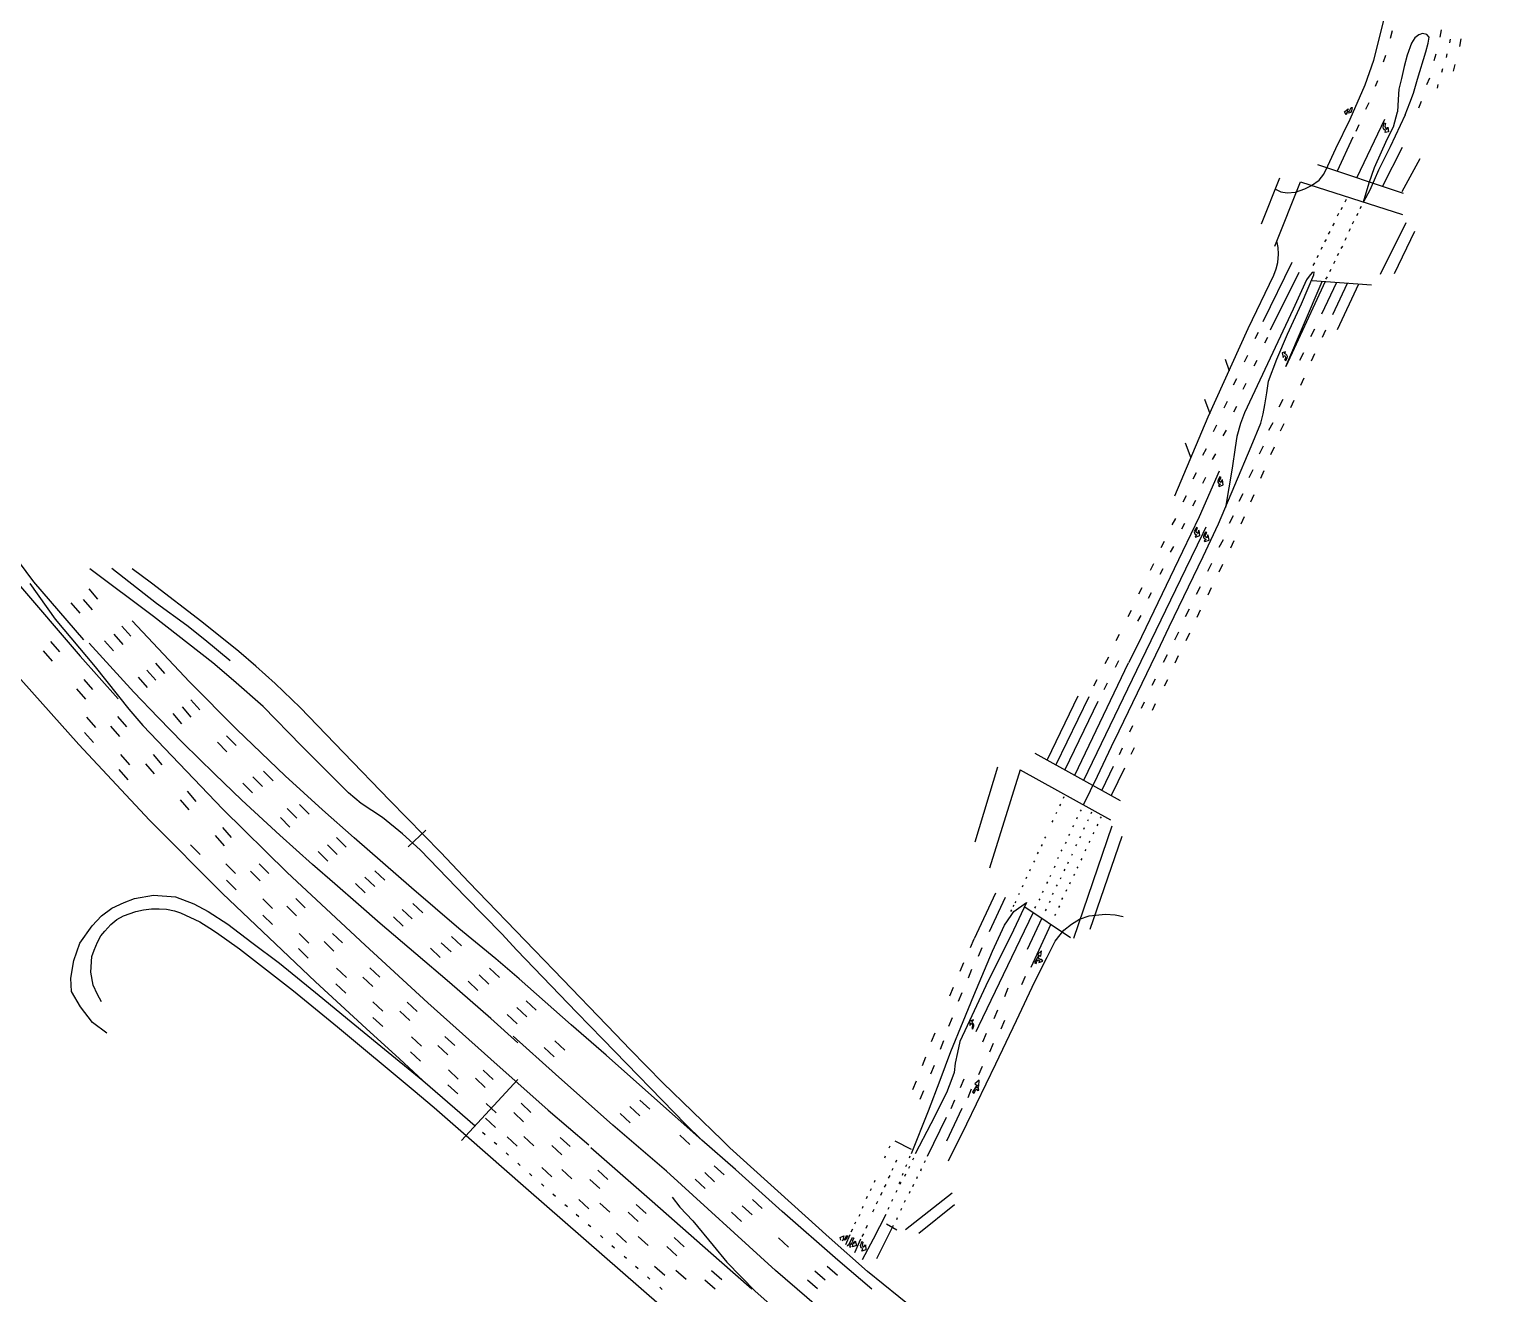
# Model space of a CAD drawing. Extents: x 6448542 to 6457186, y 1868902 to 1877049.
# Drawn here: x 6451100 to 6452504, y 1872749 to 1873956 of the extents above; entities that cross this region are included whole.
import ezdxf

# ---------------------------------------------------------------- set-up
doc = ezdxf.new("R2010")
doc.units = 0
doc.header["$LTSCALE"] = 100
doc.header["$MEASUREMENT"] = 0
for name, color, linetype, lineweight in [('DashedBoundariesNORTH', 4, 'Continuous', 25), ('DashedBoundariesSOUTH', 1, 'Continuous', 25), ('GuardRails', 1, 'Continuous', 25), ('RasterImage', 6, 'Continuous', 25), ('SectionDividersSOUTH', 7, 'Continuous', 25), ('UrbanGeometry', 1, 'Continuous', 25)]:
    doc.layers.add(name, color=color, linetype=linetype, lineweight=lineweight)
doc.layers.add('ExitDividers', color=4, linetype='Continuous', lineweight=25, true_color=0x00ffff)
doc.layers.add('SolidBoundaries', color=3, linetype='Continuous', lineweight=25, true_color=0x00ff00)
picture_1 = doc.add_image_def('image1.tif', size_in_pixel=(17288, 16292))

msp = doc.modelspace()

# ---------------------------------------------------------------- linework, layer by layer
at = {"layer": 'DashedBoundariesNORTH'}
for points in [[(6451150.9, 1873412.1), (6451159.5, 1873402.3)], [(6451156.3, 1873422.4), (6451164.8, 1873412.6)], [(6451139.1, 1873408.9), (6451147.7, 1873399.1)], [(6451187.8, 1873386.8), (6451196.4, 1873377)], [(6451171.4, 1873372.8), (6451179.9, 1873363)], [(6451180.4, 1873379.1), (6451189, 1873369.3)], [(6451211.9, 1873344.8), (6451220.5, 1873335)], [(6451220.2, 1873351.3), (6451228.7, 1873341.5)], [(6451203.5, 1873337.9), (6451212, 1873328.1)], [(6451253.9, 1873316.5), (6451262.4, 1873306.7)], [(6451236.5, 1873303.4), (6451245, 1873293.6)], [(6451245.4, 1873309.6), (6451253.9, 1873299.8)], [(6451288.3, 1873266.7), (6451279.1, 1873275.9)], [(6451297.2, 1873272.9), (6451288, 1873282.1)], [(6451322.2, 1873233.5), (6451313.1, 1873242.7)], [(6451332.5, 1873238.9), (6451323.3, 1873248.1)], [(6451312.8, 1873227.6), (6451303.6, 1873236.8)], [(6451366.9, 1873207.3), (6451357.7, 1873216.5)], [(6451348.4, 1873194.8), (6451339.3, 1873203.9)], [(6451355.1, 1873203.4), (6451345.9, 1873212.6)], [(6451384.7, 1873162.2), (6451375.5, 1873171.4)], [(6451393.6, 1873168.8), (6451384.4, 1873178)], [(6451402.2, 1873175.8), (6451393, 1873185)], [(6451419.9, 1873147), (6451429.4, 1873138.1)], [(6451429.4, 1873153.1), (6451438.9, 1873144.2)], [(6451410.9, 1873140.9), (6451420.4, 1873132)], [(6451455.7, 1873116.2), (6451465.2, 1873107.3)], [(6451465.7, 1873121.9), (6451475.2, 1873113)], [(6451447.2, 1873109.3), (6451456.7, 1873100.4)], [(6451502.7, 1873090.4), (6451512.2, 1873081.6)], [(6451482.5, 1873079.1), (6451492, 1873070.2)], [(6451492.8, 1873084.4), (6451502.3, 1873075.6)], [(6451538.9, 1873060), (6451548.4, 1873051.2)], [(6451518.5, 1873047.6), (6451528, 1873038.7)], [(6451529, 1873053.8), (6451538.5, 1873045)], [(6451565, 1873022.7), (6451574.6, 1873013.8)], [(6451574.1, 1873028.9), (6451583.6, 1873020)], [(6451556, 1873016), (6451565.5, 1873007.1)], [(6451601.4, 1872990.8), (6451610.9, 1872981.9)], [(6451591.3, 1872984.3), (6451600.8, 1872975.5)], [(6451682.5, 1872934.2), (6451692, 1872925.4)], [(6451663.8, 1872921.3), (6451673.3, 1872912.5)], [(6451673.1, 1872927.9), (6451682.6, 1872919)], [(6451720.9, 1872900.6), (6451730.4, 1872891.7)], [(6451744.5, 1872865), (6451754, 1872856.1)], [(6451753.6, 1872871.5), (6451763.1, 1872862.7)], [(6451735.3, 1872858.7), (6451744.8, 1872849.8)], [(6451790, 1872839.3), (6451799.5, 1872830.5)], [(6451770.1, 1872827.3), (6451779.6, 1872818.4)], [(6451780.3, 1872833.3), (6451789.8, 1872824.5)], [(6451814.9, 1872802.5), (6451824.4, 1872793.6)], [(6451849.8, 1872771.2), (6451859.6, 1872762.7)], [(6451861.5, 1872775.6), (6451871.3, 1872767)], [(6451842.5, 1872762.7), (6451852.3, 1872754.2)]]:
    msp.add_lwpolyline(points, dxfattribs=at)
at = {"layer": 'DashedBoundariesSOUTH'}
for points in [[(6451119.9, 1873372.1), (6451128.5, 1873362.2)], [(6451112.7, 1873363.2), (6451121.3, 1873353.4)], [(6451144.6, 1873326.8), (6451153.1, 1873317)], [(6451151.5, 1873335.9), (6451160, 1873326.1)], [(6451154.2, 1873299.8), (6451162.7, 1873290)], [(6451183.8, 1873300.5), (6451192.4, 1873290.7)], [(6451152.4, 1873285.3), (6451160.9, 1873275.5)], [(6451177.1, 1873291.1), (6451185.7, 1873281.3)], [(6451186.7, 1873264.2), (6451195.2, 1873254.3)], [(6451210.4, 1873255.4), (6451218.9, 1873245.6)], [(6451217.7, 1873264.2), (6451226.2, 1873254.3)], [(6451185.2, 1873249.7), (6451193.7, 1873239.9)], [(6451250.2, 1873229), (6451258.7, 1873219.2)], [(6451243.5, 1873221), (6451252, 1873211.2)], [(6451276.9, 1873186.7), (6451285.5, 1873176.8)], [(6451283.9, 1873194.6), (6451292.4, 1873184.8)], [(6451262.7, 1873168.8), (6451253.5, 1873178)], [(6451296.5, 1873150.6), (6451287.3, 1873159.8)], [(6451328.4, 1873150.6), (6451319.2, 1873159.8)], [(6451297.1, 1873135), (6451287.9, 1873144.2)], [(6451320, 1873143.5), (6451310.8, 1873152.7)], [(6451331.9, 1873117), (6451322.7, 1873126.2)], [(6451354.7, 1873110.1), (6451345.5, 1873119.3)], [(6451363.1, 1873117.6), (6451353.9, 1873126.7)], [(6451331.7, 1873101.7), (6451322.5, 1873110.9)], [(6451366.5, 1873084), (6451357.3, 1873093.2)], [(6451389.1, 1873093.2), (6451398.6, 1873084.3)], [(6451365.7, 1873069.7), (6451356.5, 1873078.9)], [(6451390.4, 1873076.3), (6451381.2, 1873085.5)], [(6451392.8, 1873060), (6451402.3, 1873051.2)], [(6451424.7, 1873060.4), (6451434.2, 1873051.6)], [(6451392.1, 1873045.3), (6451401.7, 1873036.4)], [(6451418.1, 1873051.5), (6451427.6, 1873042.6)], [(6451427.7, 1873027.9), (6451437.2, 1873019.1)], [(6451453.4, 1873019.1), (6451462.9, 1873010.3)], [(6451460.3, 1873027.7), (6451469.8, 1873018.8)], [(6451427.5, 1873013.1), (6451437, 1873004.3)], [(6451464.5, 1872994.6), (6451474, 1872985.8)], [(6451496.4, 1872995), (6451505.9, 1872986.2)], [(6451463.7, 1872980.1), (6451473.2, 1872971.2)], [(6451489.6, 1872986.4), (6451499.1, 1872977.5)], [(6451499.7, 1872963), (6451509.2, 1872954.1)], [(6451533, 1872962.6), (6451542.5, 1872953.7)], [(6451499.1, 1872948.8), (6451508.6, 1872940)], [(6451525.5, 1872955.1), (6451535, 1872946.2)], [(6451535.7, 1872930.9), (6451545.2, 1872922)], [(6451562.1, 1872922.3), (6451571.6, 1872913.5)], [(6451569.1, 1872931.3), (6451578.6, 1872922.4)], [(6451535.1, 1872917), (6451544.6, 1872908.1)], [(6451532.4, 1872903.5), (6451534.8, 1872901.4)], [(6451545.9, 1872891.7), (6451543.6, 1872893.8)], [(6451555.9, 1872899.1), (6451565.4, 1872890.3)], [(6451571.8, 1872899.5), (6451581.3, 1872890.6)], [(6451598.4, 1872890.8), (6451608, 1872881.9)], [(6451606.4, 1872898.5), (6451615.9, 1872889.7)], [(6451557.1, 1872881.7), (6451554.8, 1872883.8)], [(6451568.4, 1872871.7), (6451566, 1872873.8)], [(6451579.5, 1872862), (6451577.2, 1872864.1)], [(6451589, 1872869.7), (6451598.5, 1872860.8)], [(6451608.1, 1872867.9), (6451617.6, 1872859)], [(6451642.4, 1872867.3), (6451651.9, 1872858.5)], [(6451590.9, 1872852.1), (6451588.5, 1872854.2)], [(6451634.8, 1872858.4), (6451644.3, 1872849.6)], [(6451602, 1872842.2), (6451599.6, 1872844.3)], [(6451613.4, 1872832.2), (6451611, 1872834.3)], [(6451624.3, 1872839.1), (6451633.8, 1872830.2)], [(6451644.5, 1872835.9), (6451654, 1872827.1)], [(6451679, 1872834.6), (6451688.5, 1872825.8)], [(6451624.2, 1872822.8), (6451621.9, 1872824.9)], [(6451671.4, 1872827.1), (6451680.9, 1872818.2)], [(6451635.6, 1872813.1), (6451633.2, 1872815.2)], [(6451660.4, 1872807.2), (6451669.9, 1872798.3)], [(6451647.2, 1872802.7), (6451644.9, 1872804.8)], [(6451658.3, 1872792.8), (6451655.9, 1872794.9)], [(6451681.1, 1872804), (6451690.6, 1872795.2)], [(6451708.3, 1872794.3), (6451717.9, 1872785.5)], [(6451715.4, 1872803), (6451724.9, 1872794.1)], [(6451669.9, 1872782.8), (6451667.6, 1872784.9)], [(6451680.9, 1872773.1), (6451678.5, 1872775.2)], [(6451692.1, 1872763.2), (6451689.8, 1872765.3)], [(6451696.4, 1872775.6), (6451706.3, 1872767)], [(6451716.9, 1872771.7), (6451726.8, 1872763.2)], [(6451750.9, 1872771.5), (6451760.7, 1872763)], [(6451703.9, 1872753.4), (6451701.5, 1872755.5)], [(6451744.6, 1872762.4), (6451754.4, 1872753.9)]]:
    msp.add_lwpolyline(points, dxfattribs=at)
at = {"layer": 'ExitDividers'}
msp.add_lwpolyline([(6451461.2, 1873176), (6451478.1, 1873191.9)], dxfattribs=at)
at = {"layer": 'GuardRails'}
for points in [[(6451100.2, 1873427.4), (6451124.1, 1873393.3), (6451162.3, 1873347.8), (6451194.5, 1873307.3), (6451207.8, 1873291.9), (6451284.2, 1873211.9), (6451345.9, 1873151.6), (6451420.2, 1873082.1), (6451480.1, 1873026.9), (6451540.3, 1872973.4), (6451595, 1872924.7), (6451633.7, 1872891.3)], [(6451566, 1872988.7), (6451540.3, 1873012.2), (6451500.9, 1873046.3), (6451468.7, 1873073.8), (6451434.7, 1873102.8), (6451413.8, 1873120.9), (6451391.2, 1873140.6), (6451370.1, 1873159), (6451338.7, 1873187.1), (6451302.4, 1873220.6), (6451276.4, 1873245.6), (6451246.5, 1873275), (6451222.5, 1873299.4), (6451199.3, 1873323.7), (6451156.8, 1873370.4)], [(6451713.3, 1872841.4), (6451720.8, 1872832), (6451733.1, 1872818.9), (6451752.6, 1872795.4), (6451765.7, 1872779.5), (6451792.7, 1872751.6), (6451806.7, 1872739.3), (6451888.7, 1872668.2), (6451995.5, 1872574.2), (6452113.8, 1872471.3), (6452226.5, 1872372.3), (6452311.4, 1872298.1), (6452340.7, 1872272.4), (6452383, 1872235.3), (6452426.5, 1872197.1), (6452474.7, 1872155)]]:
    msp.add_lwpolyline(points, dxfattribs=at)
at = {"layer": 'SectionDividersSOUTH'}
msp.add_lwpolyline([(6451566.1, 1872953.9), (6451512.4, 1872895.6)], dxfattribs=at)
at = {"layer": 'SolidBoundaries'}
for points in [[(6451151.5, 1873373.8), (6451104, 1873429), (6451061.4, 1873485.7)], [(6451291.3, 1873353.6), (6451267.1, 1873373.6), (6451249.9, 1873387.2), (6451221, 1873408.5), (6451178.3, 1873441.7)], [(6451944.8, 1872734.3), (6451900.1, 1872770.5), (6451863.4, 1872803.1), (6451768.6, 1872888.7), (6451761.2, 1872896), (6451704.5, 1872950.7), (6451673.4, 1872982.6), (6451659.4, 1872997.1), (6451600.4, 1873058.2), (6451582, 1873077.3), (6451519.3, 1873142.4), (6451492.4, 1873170.6), (6451443.8, 1873220.1), (6451399.6, 1873266), (6451358.1, 1873309.1), (6451334.4, 1873331.8), (6451315.8, 1873348.5), (6451299.7, 1873362.5), (6451264.3, 1873390.7), (6451216.3, 1873427.7), (6451197.9, 1873441.6)], [(6451087.2, 1873429.1), (6451148.2, 1873358.1), (6451184.5, 1873317.3)], [(6451741.9, 1872896), (6451693.6, 1872938.6), (6451650.4, 1872977.1), (6451616.9, 1873005.9), (6451567.3, 1873049.8), (6451545.1, 1873069.2), (6451509.6, 1873098), (6451464.4, 1873137), (6451409.9, 1873184.5), (6451379.5, 1873211.4), (6451343.8, 1873243.9), (6451297.6, 1873287.9), (6451252.5, 1873333.7), (6451197.8, 1873391.7)], [(6451075.7, 1873353.7), (6451146.9, 1873273.8), (6451214.2, 1873201.6), (6451284, 1873131.3), (6451372.7, 1873047.2), (6451421.1, 1873002.5), (6451452.9, 1872973.7), (6451475.2, 1872952.9)], [(6451173.6, 1872998), (6451159.8, 1873008.3), (6451148.3, 1873023.2), (6451139.8, 1873038), (6451139.1, 1873050.6), (6451142, 1873067.5), (6451147.7, 1873083.9), (6451159.6, 1873100.6), (6451168.4, 1873110), (6451178.4, 1873117.5), (6451190.2, 1873122.9), (6451200.1, 1873126.6), (6451218.1, 1873129.8), (6451239.1, 1873128.1), (6451256.6, 1873121.7), (6451270.5, 1873114.3), (6451289, 1873102), (6451312.2, 1873084.7), (6451338.4, 1873065), (6451376.2, 1873034.1), (6451407, 1873008.9), (6451435.1, 1872985.7), (6451475.2, 1872952.9), (6451505.8, 1872926.5), (6451525.3, 1872909.5)], [(6451168.5, 1873027.9), (6451164.6, 1873035.1), (6451160.6, 1873043.8), (6451158.4, 1873056.4), (6451159.4, 1873071.4), (6451161.4, 1873077.4), (6451164.6, 1873085.1), (6451168, 1873091), (6451171.6, 1873095.5), (6451177.3, 1873101.7), (6451183.2, 1873106.6), (6451189.6, 1873110), (6451201.2, 1873114.4), (6451208.6, 1873115.9), (6451216.1, 1873116.7), (6451223.7, 1873116.9), (6451230.4, 1873116.4), (6451238.2, 1873115), (6451244, 1873113.1), (6451262.4, 1873104.4), (6451272, 1873098.2), (6451278.3, 1873094.3), (6451300.2, 1873078.6), (6451351.7, 1873038.4), (6451393.9, 1873004.2), (6451466, 1872943.9), (6451486.3, 1872927), (6451516.8, 1872900.3)], [(6451954.6, 1872648.6), (6451812, 1872771.4), (6451708, 1872866.2), (6451656.7, 1872910.1), (6451602, 1872958.8), (6451561.5, 1872995.2)], [(6451475.2, 1872952.9), (6451505.8, 1872926.5), (6451525.3, 1872909.5)], [(6451516.8, 1872900.3), (6451573.7, 1872850.5), (6451683.7, 1872754.2), (6451776.3, 1872673.4), (6451879.6, 1872583.2), (6451884.1, 1872578.8), (6451935.1, 1872533.3), (6451988.7, 1872487.7), (6452041.2, 1872440.8)], [(6451904, 1872753.5), (6451871.5, 1872781.2), (6451818.6, 1872827.7), (6451774, 1872868), (6451741.9, 1872896)], [(6451635.6, 1872889), (6451694.4, 1872837.6), (6451758.2, 1872781.2), (6451789.4, 1872753.8)]]:
    msp.add_lwpolyline(points, dxfattribs=at)
at = {"layer": 'SolidBoundaries', "flags": 128}
msp.add_lwpolyline([(6451741.9, 1872896), (6451741.9, 1872896), (6451726.6, 1872910.8), (6451647.1, 1872992.2), (6451622.4, 1873017.8), (6451565.1, 1873077.3), (6451550.7, 1873092.8), (6451516, 1873128.4), (6451472.8, 1873173), (6451455.8, 1873188.5), (6451436.7, 1873203.9), (6451416.4, 1873217.5), (6451404.5, 1873227.6), (6451359.4, 1873272.4), (6451322.9, 1873309.9), (6451294.6, 1873334.8), (6451274.7, 1873351.8), (6451218, 1873395.8), (6451157.3, 1873441.6)], dxfattribs=at)
at = {"layer": 'UrbanGeometry'}
for points in [[(6452289.5, 1873804), (6452294.7, 1873801.4), (6452300.7, 1873800.6), (6452308.5, 1873801.1), (6452317.6, 1873804.2), (6452323.9, 1873807.4), (6452331.2, 1873812.6), (6452335.6, 1873818.3), (6452339.5, 1873826.1), (6452347.3, 1873842.8), (6452360.9, 1873870.9), (6452375.2, 1873903.5), (6452383.3, 1873927.2), (6452389, 1873948.4), (6452394.5, 1873971.6), (6452398.2, 1873991.7), (6452400, 1874008.3)], [(6452399.5, 1873948.3), (6452401.3, 1873955.5)], [(6452413.3, 1873874.8), (6452417.8, 1873886.5), (6452421.2, 1873895.5), (6452425.1, 1873909), (6452433, 1873935.2), (6452435.4, 1873943.5), (6452436.2, 1873949.1), (6452433.9, 1873951.7), (6452430, 1873952.6), (6452426.4, 1873951.3), (6452422.7, 1873948.5), (6452419.3, 1873943.5), (6452415.2, 1873931.8), (6452412.4, 1873921), (6452409.8, 1873909.7), (6452407.3, 1873899.4), (6452406.6, 1873889.7), (6452406, 1873877.7)], [(6452446.8, 1873949.2), (6452448, 1873956)], [(6452456.1, 1873943.8), (6452456.8, 1873947.3)], [(6452465.7, 1873940.3), (6452466.9, 1873947.6)], [(6452392.7, 1873925.7), (6452394.8, 1873932)], [(6452441.2, 1873926.8), (6452442.9, 1873933.1)], [(6452452.8, 1873929.7), (6452453.4, 1873933.2)], [(6452448.5, 1873915.6), (6452449.2, 1873919.1)], [(6452459.4, 1873916.6), (6452461.1, 1873922.9)], [(6452385, 1873902.3), (6452387.3, 1873907.7)], [(6452434.1, 1873904), (6452436.8, 1873910.4)], [(6452444.1, 1873900.4), (6452444.8, 1873904)], [(6452426.3, 1873881.5), (6452429.1, 1873887.9)], [(6452413.3, 1873874.8), (6452398.9, 1873844.3), (6452388, 1873822.2), (6452379.6, 1873802.9), (6452373.6, 1873792), (6452378.9, 1873810), (6452384.1, 1873824.6), (6452396.3, 1873851.6), (6452402.1, 1873863.6), (6452406, 1873877.7)], [(6452375.9, 1873880.4), (6452378.9, 1873886.7)], [(6452366.7, 1873859.2), (6452369.5, 1873865.6)], [(6452393.5, 1873870.4), (6452367.2, 1873815)], [(6452363.5, 1873853.5), (6452348.5, 1873821.2)], [(6452410.4, 1873843.6), (6452391.7, 1873806.8)], [(6452410.4, 1873801.9), (6452427.6, 1873833.4)], [(6452329.8, 1873827.5), (6452411.3, 1873800.2)], [(6452293.4, 1873814.4), (6452275.8, 1873770.7)], [(6452289, 1873749.7), (6452313.5, 1873811.1), (6452410.7, 1873779.8)], [(6452356, 1873792), (6452357.4, 1873794.4)], [(6452348.7, 1873778.5), (6452350, 1873780.9)], [(6452352.1, 1873784.4), (6452353.4, 1873786.7)], [(6452367.3, 1873778.7), (6452368.6, 1873781.1)], [(6452370.4, 1873785.4), (6452371.7, 1873787.8)], [(6452340.3, 1873761), (6452341.7, 1873763.4)], [(6452344.4, 1873769), (6452345.8, 1873771.4)], [(6452359.9, 1873763.9), (6452361.3, 1873766.3)], [(6452363.2, 1873770.9), (6452364.5, 1873773.3)], [(6452414, 1873771.9), (6452389.6, 1873722.6)], [(6452422.2, 1873763.5), (6452402.8, 1873723.2)], [(6452193.3, 1873511.2), (6452225.4, 1873586.5), (6452263.4, 1873671), (6452288, 1873721.8), (6452290.2, 1873728), (6452291.8, 1873733.9), (6452292.5, 1873742), (6452292.1, 1873748.4), (6452290.7, 1873754.6)], [(6452333.1, 1873746.6), (6452334.5, 1873749)], [(6452336.7, 1873753.6), (6452338.1, 1873756)], [(6452352.4, 1873747.3), (6452353.8, 1873749.7)], [(6452356, 1873755.3), (6452357.4, 1873757.7)], [(6452305.1, 1873733.8), (6452277.6, 1873677.4)], [(6452325.6, 1873731.1), (6452327, 1873733.5)], [(6452329.2, 1873738.6), (6452330.5, 1873741)], [(6452345.2, 1873733), (6452346.6, 1873735.4)], [(6452348.7, 1873740.6), (6452350, 1873743)], [(6452235.1, 1873484.4), (6452266.3, 1873558.3), (6452275.4, 1873580.6), (6452277.9, 1873589.3), (6452279.4, 1873598), (6452281.4, 1873609.6), (6452282.9, 1873620.5), (6452290.9, 1873641.6), (6452301.1, 1873665.4), (6452314.4, 1873694.5), (6452326.1, 1873722.3), (6452326.5, 1873724.7), (6452324.7, 1873724.3), (6452321.8, 1873720.9), (6452319, 1873717.5), (6452306.3, 1873689.5), (6452259.9, 1873590.4), (6452256.1, 1873580.1), (6452252.5, 1873567.8), (6452251, 1873557.4), (6452248.2, 1873537.6), (6452241.8, 1873500.1)], [(6452311.7, 1873724.4), (6452284.6, 1873669.4)], [(6452337.7, 1873717.9), (6452339.1, 1873720.3)], [(6452341.5, 1873725.3), (6452342.8, 1873727.7)], [(6452337, 1873715.7), (6452299.3, 1873634.7), (6452334.2, 1873715.9)], [(6452381.3, 1873712.2), (6452324.7, 1873716.6)], [(6452347.8, 1873714.8), (6452333.5, 1873684.6)], [(6452358.1, 1873714), (6452344, 1873684)], [(6452368.9, 1873713.2), (6452348.5, 1873669.5)], [(6452272.9, 1873667.2), (6452269.7, 1873661)], [(6452323.3, 1873663.3), (6452327.2, 1873670.7)], [(6452334.4, 1873662.7), (6452337.6, 1873669.7)], [(6452281.9, 1873662.4), (6452278.9, 1873657)], [(6452241.6, 1873641.7), (6452245.2, 1873630.6)], [(6452262.7, 1873645.1), (6452259.5, 1873638.9)], [(6452271.7, 1873640.4), (6452268.7, 1873634.9)], [(6452312.9, 1873640.7), (6452316.7, 1873648.1)], [(6452324, 1873640.1), (6452327.2, 1873647.1)], [(6452252.3, 1873623), (6452249.1, 1873616.8)], [(6452313.6, 1873616.7), (6452316.8, 1873623.8)], [(6452261.2, 1873618.3), (6452258.3, 1873612.8)], [(6452221.9, 1873603.5), (6452226.9, 1873589.9)], [(6452243.4, 1873601.1), (6452240.1, 1873594.9)], [(6452252.3, 1873596.4), (6452249.3, 1873591)], [(6452293, 1873596), (6452296.9, 1873603.5)], [(6452304.1, 1873595.4), (6452307.3, 1873602.4)], [(6452233.3, 1873578.6), (6452230.1, 1873572.4)], [(6452283.3, 1873573.7), (6452287.2, 1873581.1)], [(6452294.4, 1873573.1), (6452297.7, 1873580.1)], [(6452242.3, 1873573.9), (6452239.3, 1873568.4)], [(6452203.3, 1873561.7), (6452208.7, 1873547.5)], [(6452223.2, 1873556), (6452219.9, 1873549.8)], [(6452232.1, 1873551.3), (6452229.1, 1873545.8)], [(6452274.2, 1873551.3), (6452278, 1873558.8)], [(6452285.2, 1873550.7), (6452288.5, 1873557.8)], [(6452235.6, 1873534.7), (6452216.5, 1873491), (6452200.8, 1873458), (6452157.8, 1873368.4), (6452149.1, 1873351.6)], [(6452213.7, 1873533.2), (6452210.5, 1873527)], [(6452222.7, 1873528.5), (6452219.7, 1873523)], [(6452264.5, 1873528.8), (6452268.3, 1873536.2)], [(6452275.6, 1873528.1), (6452278.8, 1873535.2)], [(6452204.3, 1873511.3), (6452201.1, 1873505.1)], [(6452254.8, 1873505.9), (6452258.6, 1873513.4)], [(6452265.9, 1873505.3), (6452269.1, 1873512.4)], [(6452213.2, 1873506.6), (6452210.2, 1873501.2)], [(6452106.1, 1873216), (6452119.6, 1873243.6), (6452133.1, 1873271.9), (6452140.3, 1873286.7), (6452179.7, 1873368.4), (6452188.1, 1873386.1), (6452220.4, 1873453.2), (6452235.1, 1873484.4)], [(6452161.2, 1873353.2), (6452204, 1873441.4), (6452220.4, 1873475.4), (6452223.2, 1873481.6)], [(6452193.9, 1873489.5), (6452190.6, 1873483.3)], [(6452202.8, 1873484.8), (6452199.8, 1873479.3)], [(6452245.6, 1873485), (6452249.4, 1873492.4)], [(6452256.7, 1873484.4), (6452259.9, 1873491.4)], [(6452183.2, 1873467.7), (6452179.9, 1873461.5)], [(6452235.9, 1873462), (6452239.8, 1873469.5)], [(6452247, 1873461.4), (6452250.2, 1873468.5)], [(6452192.1, 1873462.9), (6452189.1, 1873457.5)], [(6452173.2, 1873446.1), (6452169.9, 1873439.9)], [(6452182.1, 1873441.4), (6452179.1, 1873435.9)], [(6452224.8, 1873439.3), (6452228.6, 1873446.8)], [(6452235.9, 1873438.7), (6452239.1, 1873445.8)], [(6452214.2, 1873417.1), (6452218, 1873424.5)], [(6452162, 1873423.3), (6452158.8, 1873417.1)], [(6452170.9, 1873418.6), (6452168, 1873413.1)], [(6452225.2, 1873416.5), (6452228.5, 1873423.5)], [(6452151.8, 1873401.7), (6452148.6, 1873395.5)], [(6452160.8, 1873397), (6452157.8, 1873391.5)], [(6452203.7, 1873395.9), (6452207.5, 1873403.3)], [(6452214.8, 1873395.2), (6452218, 1873402.3)], [(6452140.4, 1873378.9), (6452137.2, 1873372.7)], [(6452193.3, 1873373.8), (6452197.1, 1873381.2)], [(6452204.3, 1873373.1), (6452207.6, 1873380.2)], [(6452130, 1873357), (6452126.7, 1873350.8)], [(6452182.6, 1873352.2), (6452186.5, 1873359.6)], [(6452193.7, 1873351.6), (6452196.9, 1873358.6)], [(6452097.8, 1873244.3), (6452149.1, 1873351.6)], [(6452106.5, 1873239.5), (6452161.2, 1873353.2)], [(6452139.7, 1873353.5), (6452136.4, 1873347.3)], [(6452116.1, 1873329.7), (6452119.1, 1873335.9)], [(6452125.9, 1873326.3), (6452129, 1873332.5)], [(6452171.9, 1873330.3), (6452174.9, 1873336.5)], [(6452183.6, 1873329.7), (6452186.6, 1873335.9)], [(6452100.8, 1873319.8), (6452071.4, 1873259)], [(6452111.3, 1873319.1), (6452079.8, 1873254.3)], [(6452120, 1873314.7), (6452088.3, 1873249.6)], [(6452161.6, 1873308.3), (6452164.6, 1873314.6)], [(6452172.1, 1873306.5), (6452175.1, 1873312.8)], [(6452150.3, 1873285.8), (6452153.4, 1873292)], [(6452140.5, 1873264.2), (6452143.5, 1873270.5)], [(6452151.7, 1873264.4), (6452154.8, 1873270.7)], [(6452059.7, 1873265.4), (6452141.2, 1873220.3)], [(6452024.2, 1873252.1), (6452002.5, 1873180.5)], [(6452045.7, 1873249.5), (6452016.4, 1873155.6)], [(6452045.7, 1873249.5), (6452131.9, 1873201.8)], [(6452134.6, 1873252.6), (6452123.6, 1873230)], [(6452145.3, 1873251.2), (6452132.6, 1873225.1)], [(6452083.7, 1873215.3), (6452084.5, 1873216.7)], [(6452087.1, 1873222.5), (6452087.9, 1873223.9)], [(6452076.3, 1873199.7), (6452077.1, 1873201.1)], [(6452080, 1873207.8), (6452080.8, 1873209.2)], [(6452099.7, 1873202.8), (6452100.6, 1873204.2)], [(6452103.4, 1873209.9), (6452104.3, 1873211.3)], [(6452110.3, 1873200.8), (6452111.1, 1873202.2)], [(6452113.5, 1873207.9), (6452114.3, 1873209.3)], [(6452122.5, 1873203.3), (6452123.4, 1873204.7)], [(6452069.4, 1873184.2), (6452070.2, 1873185.6)], [(6452092.3, 1873186.7), (6452093.2, 1873188.1)], [(6452096, 1873195), (6452096.9, 1873196.4)], [(6452133.3, 1873195.6), (6452096.5, 1873088.6)], [(6452102.7, 1873184.6), (6452103.5, 1873186)], [(6452106.5, 1873193), (6452107.3, 1873194.4)], [(6452112.5, 1873097.3), (6452143, 1873186.2)], [(6452115.4, 1873188.4), (6452116.3, 1873189.8)], [(6452119.3, 1873196.2), (6452120.2, 1873197.6)], [(6452066.1, 1873176.7), (6452066.9, 1873178.1)], [(6452084.9, 1873171.8), (6452085.8, 1873173.2)], [(6452089.1, 1873179.2), (6452089.9, 1873180.6)], [(6452098.9, 1873176.8), (6452099.7, 1873178.2)], [(6452107.8, 1873172.2), (6452108.7, 1873173.6)], [(6452111.7, 1873180), (6452112.6, 1873181.4)], [(6452058.9, 1873161.3), (6452059.8, 1873162.7)], [(6452062.3, 1873169.4), (6452063.1, 1873170.8)], [(6452078.5, 1873156.3), (6452079.3, 1873157.7)], [(6452081.6, 1873164.8), (6452082.4, 1873166.2)], [(6452091.2, 1873160.2), (6452092, 1873161.6)], [(6452095, 1873168), (6452095.8, 1873169.4)], [(6452100.1, 1873155.6), (6452101, 1873157)], [(6452104.1, 1873163.4), (6452104.9, 1873164.8)], [(6452051.4, 1873145.8), (6452052.2, 1873147.2)], [(6452054.9, 1873153.2), (6452055.7, 1873154.6)], [(6452074.3, 1873147.6), (6452075.1, 1873149)], [(6452084.1, 1873145.4), (6452084.9, 1873146.8)], [(6452087.8, 1873153.2), (6452088.7, 1873154.6)], [(6452096.9, 1873148.6), (6452097.8, 1873150)], [(6452022.1, 1873131.7), (6452001.8, 1873088.1)], [(6452044.4, 1873130.5), (6452045.2, 1873131.9)], [(6452047.8, 1873137.9), (6452048.6, 1873139.3)], [(6452067.2, 1873132.3), (6452068, 1873133.7)], [(6452071.2, 1873141.1), (6452072.1, 1873142.5)], [(6452076.7, 1873130.5), (6452077.5, 1873131.9)], [(6452080.4, 1873138.3), (6452081.3, 1873139.7)], [(6452089.5, 1873133.7), (6452090.4, 1873135.1)], [(6452093, 1873140.8), (6452093.9, 1873142.2)], [(6451941.9, 1872883.3), (6451958.1, 1872924), (6451969.3, 1872953.1), (6451979.6, 1872980.5), (6451991.3, 1873009.1), (6452001.6, 1873034), (6452019.4, 1873076.4), (6452030.9, 1873101.3), (6452037, 1873110.5), (6452039.6, 1873114.4), (6452051.9, 1873122.8), (6452039.3, 1873096.4), (6452013.1, 1873043.2), (6451995, 1873005.2), (6451988.1, 1872990), (6451985.8, 1872979.7), (6451983.7, 1872969.3), (6451982.6, 1872960.6), (6451980.5, 1872954.6), (6451975.3, 1872941), (6451960.3, 1872911.6), (6451945.4, 1872882.8)], [(6452031.3, 1873127.6), (6452016.1, 1873094.8)], [(6452036.9, 1873114.4), (6452037.7, 1873115.8)], [(6452039.1, 1873118.9), (6452039.9, 1873120.3)], [(6452041, 1873122.5), (6452041.9, 1873123.9)], [(6452050.3, 1873118.6), (6452093.9, 1873089.5)], [(6452059.8, 1873117.5), (6452060.6, 1873118.9)], [(6452063.8, 1873125.2), (6452064.7, 1873126.5)], [(6452070, 1873115), (6452070.8, 1873116.4)], [(6452073.7, 1873122.8), (6452074.6, 1873124.2)], [(6452082.8, 1873118.2), (6452083.7, 1873119.6)], [(6452085.6, 1873125.8), (6452086.4, 1873127.2)], [(6451977.4, 1872876.2), (6451994.7, 1872911.6), (6452022.5, 1872968.7), (6452042.2, 1873010.1), (6452059.8, 1873047.3), (6452071.6, 1873070.7), (6452079.2, 1873085.9), (6452087.3, 1873096.4), (6452094.9, 1873102.1), (6452102.5, 1873106.8), (6452111.7, 1873110.2), (6452127.2, 1873111.6), (6452136.6, 1873111), (6452144, 1873109.5)], [(6452058.1, 1873113.4), (6452045.4, 1873086.9), (6452005.8, 1873004.9), (6452003.3, 1872999.3)], [(6452066.5, 1873107.9), (6452052.3, 1873078)], [(6452075.1, 1873102.1), (6452055.8, 1873060.9)], [(6452078.9, 1873110.4), (6452079.7, 1873111.7)], [(6451998.4, 1873079.9), (6452001.8, 1873088.1)], [(6452005.9, 1873071.6), (6452009.3, 1873079.8)], [(6451988.4, 1873057.2), (6451991.8, 1873065.4)], [(6451996.3, 1873051), (6451999.7, 1873059.2)], [(6452047.4, 1873044.4), (6452050.9, 1873052.6)], [(6451978.7, 1873033.8), (6451982.1, 1873042)], [(6451986.8, 1873028.6), (6451990.3, 1873036.8)], [(6452031, 1873033.2), (6452034.4, 1873041.4)], [(6452021, 1873012.2), (6452024.4, 1873020.4)], [(6451977.7, 1873004.7), (6451981.1, 1873012.9)], [(6452027.6, 1873002.2), (6452031.1, 1873010.4)], [(6451961.1, 1872990.1), (6451964.5, 1872998.3)], [(6451969.5, 1872982.8), (6451972.9, 1872991)], [(6452010.1, 1872989.9), (6452013.5, 1872998.1)], [(6452016.9, 1872980.3), (6452020.3, 1872988.5)], [(6451952.4, 1872967.3), (6451955.8, 1872975.5)], [(6451960.4, 1872959.4), (6451963.8, 1872967.6)], [(6452006.2, 1872958.5), (6452009.6, 1872966.7)], [(6451943.3, 1872944.3), (6451946.7, 1872952.5)], [(6451988.9, 1872946.2), (6451992.3, 1872954.4)], [(6451950.1, 1872935), (6451953.6, 1872943.2)], [(6451979.8, 1872926.1), (6451983.2, 1872934.3)], [(6451996, 1872936.8), (6451999.4, 1872945)], [(6451975.8, 1872895.4), (6451990.5, 1872926.5)], [(6451957.2, 1872880.7), (6451975.3, 1872917.9)], [(6451921.2, 1872890.3), (6451920.4, 1872888.3)], [(6451926.1, 1872895.3), (6451941.6, 1872887.2)], [(6451916.9, 1872880.6), (6451916.1, 1872878.7)], [(6451927.6, 1872876.7), (6451926.7, 1872874.7)], [(6451940.5, 1872880.6), (6451939.7, 1872878.7)], [(6451943.8, 1872878.8), (6451943, 1872876.9)], [(6451954.9, 1872876.2), (6451954.1, 1872874.3)], [(6451920, 1872859.7), (6451921.5, 1872862.3)], [(6451924, 1872869), (6451923.1, 1872867)], [(6451933.8, 1872864.1), (6451933, 1872862.1)], [(6451936.2, 1872863.3), (6451935.4, 1872861.3)], [(6451937.1, 1872872.5), (6451936.2, 1872870.5)], [(6451940, 1872870.8), (6451939.2, 1872868.8)], [(6451951.3, 1872868.4), (6451950.5, 1872866.4)], [(6451903.3, 1872849.4), (6451902.5, 1872847.4)], [(6451907.1, 1872857.4), (6451906.3, 1872855.4)], [(6451916.3, 1872851), (6451917.7, 1872853.6)], [(6451930.7, 1872856.2), (6451929.9, 1872854.3)], [(6451931.7, 1872855.6), (6451930.8, 1872853.6)], [(6451943.8, 1872853.5), (6451943, 1872851.5)], [(6451947.4, 1872860.8), (6451946.6, 1872858.9)], [(6451899.6, 1872842), (6451898.7, 1872840)], [(6451908.4, 1872835.1), (6451909.9, 1872837.7)], [(6451912.7, 1872843.5), (6451914.1, 1872846.1)], [(6451923.8, 1872839.4), (6451923, 1872837.4)], [(6451927.9, 1872847.7), (6451927.1, 1872845.8)], [(6451935.9, 1872838.4), (6451935.1, 1872836.4)], [(6451980.9, 1872845.3), (6451936.3, 1872810.3)], [(6451940.5, 1872846.9), (6451939.7, 1872845)], [(6451983.1, 1872834.1), (6451948.9, 1872806.7)], [(6451892.5, 1872825), (6451891.7, 1872823)], [(6451895.6, 1872832.7), (6451894.8, 1872830.7)], [(6451895.2, 1872782), (6451905.8, 1872801.6), (6451917.8, 1872825.4)], [(6451905, 1872827.4), (6451906.4, 1872830.1)], [(6451920.2, 1872831.7), (6451919.4, 1872829.7)], [(6451928.4, 1872821.7), (6451927.6, 1872819.7)], [(6451932.3, 1872830.5), (6451931.5, 1872828.6)], [(6451879.2, 1872796.4), (6451883.4, 1872805.9)], [(6451884.3, 1872808.4), (6451885.8, 1872811.1)], [(6451888.4, 1872817.6), (6451887.6, 1872815.7)], [(6451895, 1872804), (6451896.4, 1872806.6)], [(6451898.6, 1872812), (6451900, 1872814.7)], [(6451908.7, 1872783), (6451924.9, 1872814.7)], [(6451918, 1872815.9), (6451927.8, 1872810.4)], [(6451874.6, 1872800.5), (6451873.9, 1872802.9), (6451877.4, 1872804.6), (6451876.7, 1872802), (6451877.9, 1872801.6), (6451878.9, 1872802.4), (6451879.6, 1872803.9), (6451880, 1872805), (6451881.1, 1872804.4), (6451879.4, 1872801.2), (6451878.4, 1872800.3), (6451876.3, 1872800.8), (6451875.6, 1872799.6)], [(6451880.9, 1872794.8), (6451881.1, 1872796.1), (6451881.9, 1872795.7), (6451885.7, 1872803.1), (6451886.8, 1872802.4), (6451885.2, 1872799.4), (6451886.8, 1872796.9), (6451888.3, 1872799.8), (6451889.3, 1872795.4), (6451885.6, 1872794.2), (6451886, 1872796.1), (6451884.8, 1872797.9), (6451882.9, 1872795), (6451883.7, 1872793.7), (6451882.6, 1872793.3)], [(6451887.9, 1872788.6), (6451893.7, 1872801.8)]]:
    msp.add_lwpolyline(points, dxfattribs=at)
for points in [[(6452361.7, 1873882), (6452362.7, 1873881.8), (6452362.1, 1873878.7), (6452361.1, 1873877.1), (6452359.2, 1873876.6), (6452357.6, 1873877.2), (6452356.9, 1873874.8), (6452355.3, 1873877.9), (6452358.8, 1873880.8), (6452358.1, 1873878.4), (6452359.4, 1873878.1), (6452360.4, 1873878.7), (6452361, 1873880.1)], [(6452394.6, 1873866.7), (6452393.9, 1873864), (6452394.6, 1873862.4), (6452395.6, 1873861), (6452396.7, 1873863.3), (6452397.5, 1873858.6), (6452394.3, 1873858), (6452394.7, 1873860.1), (6452393.7, 1873860.7), (6452392.6, 1873861.8), (6452392.3, 1873863.2), (6452393.2, 1873867.3)], [(6452299.3, 1873640.1), (6452300.8, 1873642.5), (6452300.9, 1873644.1), (6452300.5, 1873645.4), (6452299.5, 1873646.4), (6452298, 1873647.2), (6452299.2, 1873648.6), (6452295.9, 1873647.6), (6452296.8, 1873643.1), (6452297.7, 1873645.2), (6452298.5, 1873644.8), (6452299, 1873643.6), (6452299.2, 1873642.5), (6452298.7, 1873641.8), (6452298, 1873641.2)], [(6452235.6, 1873520.1), (6452239.7, 1873521.6), (6452239, 1873526.4), (6452238.2, 1873526.1), (6452237.7, 1873523.8), (6452236.2, 1873524.8), (6452236, 1873525.7), (6452236.6, 1873526.9), (6452237.6, 1873528.8), (6452236.4, 1873529.3), (6452235.5, 1873527.7), (6452234.7, 1873526), (6452234.4, 1873525.2), (6452234.5, 1873524.1), (6452235, 1873523.3), (6452235.9, 1873522.7), (6452236.9, 1873522.2), (6452235.1, 1873520.9)], [(6452213.2, 1873471.6), (6452217.3, 1873473.2), (6452216.6, 1873478), (6452215.8, 1873477.7), (6452215.3, 1873475.3), (6452213.8, 1873476.4), (6452213.6, 1873477.3), (6452214.2, 1873478.5), (6452215.2, 1873480.4), (6452214, 1873480.9), (6452213.1, 1873479.3), (6452212.3, 1873477.6), (6452212, 1873476.8), (6452212.1, 1873475.7), (6452212.6, 1873474.9), (6452213.5, 1873474.3), (6452214.5, 1873473.8), (6452212.7, 1873472.4)], [(6452222.1, 1873467.4), (6452226.1, 1873468.9), (6452225.4, 1873473.7), (6452224.6, 1873473.5), (6452224.1, 1873471.1), (6452222.7, 1873472.1), (6452222.4, 1873473.1), (6452223, 1873474.3), (6452224, 1873476.2), (6452222.8, 1873476.6), (6452221.9, 1873475), (6452221.2, 1873473.4), (6452220.9, 1873472.5), (6452220.9, 1873471.5), (6452221.5, 1873470.7), (6452222.3, 1873470.1), (6452223.3, 1873469.6), (6452221.5, 1873468.2)], [(6452059.5, 1873065.2), (6452061.1, 1873064.5), (6452061.5, 1873066.7), (6452062.8, 1873068), (6452063.9, 1873067.4), (6452064.3, 1873067.1), (6452063.5, 1873065.7), (6452067.5, 1873066.9), (6452066.1, 1873068.7), (6452065.4, 1873068.1), (6452064, 1873069), (6452063.1, 1873069.6), (6452063.3, 1873070.6), (6452064.1, 1873072.2), (6452065.6, 1873071.6), (6452066.1, 1873076.6), (6452062.4, 1873073.1), (6452063.6, 1873072.5)], [(6452000.5, 1873002.3), (6452001.6, 1873005), (6452001.6, 1873005.9), (6452001, 1873007.3), (6451999.5, 1873008.7), (6452001.1, 1873010.7), (6451997.2, 1873009.4), (6451997.7, 1873005.3), (6451999.1, 1873007.5), (6452000.3, 1873005.9), (6452000.3, 1873004.6), (6451999.5, 1873002.6)], [(6452001.7, 1872940.9), (6452002.6, 1872943), (6452003.4, 1872944.2), (6452004.5, 1872944.4), (6452004.9, 1872944.1), (6452004.8, 1872943.2), (6452006.2, 1872943.7), (6452005.5, 1872946.9), (6452004.9, 1872945.8), (6452004, 1872945.8), (6452003.2, 1872945.5), (6452005, 1872948.3), (6452006.4, 1872947.5), (6452006.5, 1872953.2), (6452002.5, 1872949.7), (6452004.2, 1872948.5), (6452000.2, 1872941.8)], [(6451895.5, 1872798.6), (6451894.9, 1872795.4), (6451895.7, 1872794.2), (6451896.5, 1872793.9), (6451897.9, 1872795.9), (6451898.4, 1872791.3), (6451894.6, 1872790), (6451895.4, 1872792.6), (6451894.3, 1872793.1), (6451893.6, 1872794.1), (6451893.4, 1872795.7), (6451894.1, 1872797.5), (6451894.4, 1872799.3)]]:
    msp.add_lwpolyline(points, close=True, dxfattribs=at)

# ---------------------------------------------------------------- pictures from other files: only their frames are drawn
at = {"layer": 'RasterImage', "transparency": 33554610}
image = msp.add_image(picture_1, insert=(6448541.8, 1868902.4), size_in_units=(8644.2, 8146.2), dxfattribs=at)
image.dxf.flags = 15

doc.saveas('drawing.dxf')
